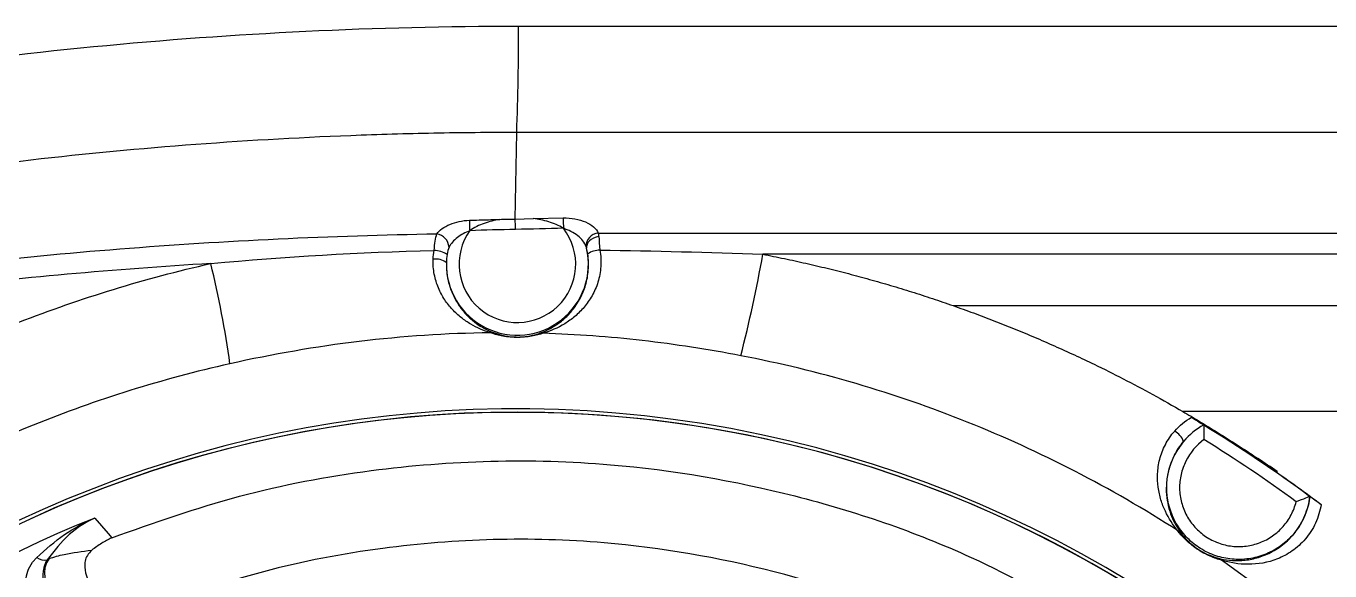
# Model space of a CAD drawing. Extents: x 14.8 to 109.8, y 1.6 to 86.6.
# Drawn here: x 76.355 to 77.893, y 36.255 to 36.898 of the extents above; entities that cross this region are included whole.
import ezdxf

# ---------------------------------------------------------------- set-up
doc = ezdxf.new("R2010")
doc.units = 0
doc.header["$MEASUREMENT"] = 0
doc.layers.add('OBJECT', color=7, linetype='CONTINUOUS')

msp = doc.modelspace()

# ---------------------------------------------------------------- linework, layer by layer
at = {"layer": 'OBJECT'}
for p, q in [((76.9355, 36.8981), (81.3244, 36.8981)), ((76.9317, 36.6704), (76.9335, 36.7725)), ((81.3202, 36.7725), (76.9335, 36.7725)), ((76.9317, 36.6704), (76.9528, 36.6709)), ((77.0297, 36.6536), (81.3182, 36.6536)), ((81.3173, 36.6288), (77.2237, 36.6288)), ((77.4481, 36.5682), (81.3162, 36.5682)), ((81.3132, 36.4432), (77.7192, 36.4432)), ((77.8077, 36.3878), (77.8296, 36.3718)), ((77.869, 36.343), (77.8691, 36.343)), ((76.3796, 36.2681), (76.3821, 36.2698))]:
    msp.add_line(p, q, dxfattribs=at)
at = {"layer": 'OBJECT', "flags": 128}
for points in [[(76.8777, 36.6689), (76.8777, 36.6678), (76.8778, 36.6665), (76.8778, 36.6651), (76.8778, 36.6636), (76.8779, 36.6619), (76.878, 36.6602), (76.878, 36.6584), (76.8781, 36.6566)], [(76.932, 36.6581), (76.932, 36.6599), (76.9319, 36.6617), (76.9319, 36.6634), (76.9319, 36.665), (76.9318, 36.6666), (76.9318, 36.668), (76.9318, 36.6693), (76.9317, 36.6704)], [(76.9528, 36.6709), (76.9532, 36.6709), (76.9883, 36.6716)], [(76.9883, 36.6716), (76.9883, 36.6705), (76.9883, 36.6693), (76.9884, 36.6678), (76.9884, 36.6663), (76.9884, 36.6646), (76.9885, 36.6629), (76.9885, 36.6612), (76.9885, 36.6594)], [(77.0302, 36.6496), (77.0271, 36.6489), (77.0242, 36.6478), (77.0215, 36.6463), (77.0193, 36.6445), (77.0175, 36.6425), (77.0164, 36.6403), (77.0158, 36.6381), (77.0159, 36.6359)], [(77.83, 36.3715), (77.8301, 36.3716), (77.8302, 36.3717), (77.8302, 36.3718), (77.8303, 36.3719), (77.8304, 36.372), (77.8305, 36.3721), (77.8305, 36.3722), (77.8306, 36.3723)], [(76.4359, 36.3175), (76.4515, 36.2993), (76.4559, 36.2942)]]:
    msp.add_lwpolyline(points, dxfattribs=at)
at = {"layer": 'OBJECT'}
for centre, radius, start, end in [((73.84, 36.885), 3.0956, 357.9178, 0.2421), ((76.8362, 36.6356), 0.0176, 5.0857, 79.6974), ((76.9343, 36.6171), 0.0688, 144.8696, 37.9613), ((77.0307, 36.6384), 0.0153, 93.9654, 182.7242), ((76.8346, 36.6005), 0.0328, 59.1421, 87.3969), ((76.9343, 36.6171), 0.0838, 178.7434, 13.0159), ((77.032, 36.6074), 0.0263, 90.7995, 124.073), ((75.3957, 36.3323), 1.2112, 7.938, 13.6399), ((76.8382, 36.6035), 0.0197, 51.1462, 99.5028), ((75.615, 36.9153), 1.6341, 345.6056, 349.901), ((76.9044, 36.5262), 0.0101, 72.7036, 101.5943), ((76.9626, 36.526), 0.00974, 77.8587, 106.2577), ((76.9343, 35.0682), 1.378, 350.03, 254.0355), ((76.9343, 35.0682), 1.3741, 355.2018, 247.118), ((76.9343, 35.0682), 1.374, 283.2857, 247.118), ((77.6954, 36.3973), 0.0269, 23.2955, 58.2671), ((76.9343, 35.0682), 1.5824, 55.5, 56.4999), ((76.9343, 35.0682), 1.3451, 111.7504, 238.6533), ((77.7093, 36.2933), 0.01, 39.4082, 68.2137), ((76.3766, 36.2836), 0.0158, 234.1786, 281.1713), ((76.4066, 36.2523), 0.0302, 144.5035, 234.3417), ((77.7577, 36.261), 0.00966, 44.226, 72.5351)]:
    msp.add_arc(centre, radius, start, end, dxfattribs=at)
for points, knots in [([(73.3257, 35.4386), (73.4457, 35.5557), (73.5709, 35.6655), (73.8307, 35.8719), (73.9652, 35.9685), (74.2433, 36.1491), (74.3868, 36.233), (74.609, 36.3491), (74.6843, 36.3861), (74.8358, 36.4561), (74.9121, 36.4892), (75.1428, 36.5825), (75.2989, 36.637), (75.6157, 36.7309), (75.7763, 36.7702), (76.0207, 36.8177), (76.1027, 36.8317), (76.2679, 36.8557), (76.3512, 36.8658), (76.601, 36.8899), (76.768, 36.8981), (76.9355, 36.8981)], [0, 0, 0, 0, 0.125, 0.125, 0.25, 0.25, 0.375, 0.375, 0.4375, 0.4375, 0.5, 0.5, 0.625, 0.625, 0.75, 0.75, 0.8125, 0.8125, 0.875, 0.875, 1, 1, 1, 1]), ([(76.9335, 36.7725), (76.901, 36.7725), (76.8683, 36.7722), (76.8031, 36.771), (76.7705, 36.77), (76.6728, 36.7662), (76.5428, 36.7586), (76.413, 36.746), (76.2834, 36.7309), (76.2188, 36.7221), (75.8978, 36.6722), (75.6468, 36.6131), (75.1561, 36.4571), (74.9164, 36.3602), (74.4488, 36.1274), (74.2255, 35.9938), (74.0127, 35.8433)], [0, 0, 0, 0, 0.03125, 0.03125, 0.0625, 0.0625, 0.125, 0.1875, 0.1875, 0.25, 0.25, 0.5, 0.5, 0.75, 0.75, 1, 1, 1, 1]), ([(76.8393, 36.6529), (76.8425, 36.6573), (76.8479, 36.6612), (76.858, 36.6655), (76.8618, 36.6666), (76.8695, 36.6683), (76.8735, 36.6688), (76.8777, 36.6689)], [0, 0, 0, 0, 0.5, 0.5, 0.75, 0.75, 1, 1, 1, 1]), ([(76.8777, 36.6689), (76.8853, 36.6692), (76.8928, 36.6694), (76.9004, 36.6696), (76.9041, 36.6697), (76.9077, 36.6698), (76.9114, 36.6699), (76.9114, 36.6699), (76.9114, 36.6699), (76.9114, 36.6699), (76.9119, 36.6699), (76.9125, 36.6699), (76.913, 36.6699), (76.9131, 36.6699), (76.9133, 36.6699), (76.9134, 36.67)], [0, 0, 0, 0, 0.0005776596, 0.0005776596, 0.0005776596, 0.0008563267, 0.0008563267, 0.0008563267, 0.0008563751, 0.0008563751, 0.0008563751, 0.0008973454, 0.0008973454, 0.0008973454, 0.0009082344, 0.0009082344, 0.0009082344, 0.0009082344]), ([(76.9134, 36.67), (76.9072, 36.6689), (76.9011, 36.6674), (76.8892, 36.6631), (76.8834, 36.6604), (76.8781, 36.6566)], [0, 0, 0, 0, 0.5, 0.5, 1, 1, 1, 1]), ([(76.9134, 36.67), (76.9195, 36.6701), (76.9256, 36.6703), (76.9317, 36.6704), (76.9317, 36.6704), (76.9317, 36.6704), (76.9317, 36.6704)], [0.001134595, 0.001134595, 0.001134595, 0.001134595, 0.0016000795, 0.0016000795, 0.0016000795, 0.0016001395, 0.0016001395, 0.0016001395, 0.0016001395]), ([(76.9885, 36.6594), (76.9831, 36.6628), (76.9772, 36.6652), (76.9652, 36.6689), (76.959, 36.6701), (76.9528, 36.6709)], [0, 0, 0, 0, 0.5, 0.5, 1, 1, 1, 1]), ([(76.9883, 36.6716), (76.9931, 36.6718), (76.9977, 36.6714), (77.0067, 36.6697), (77.0109, 36.6685), (77.0221, 36.6636), (77.0275, 36.6589), (77.0297, 36.6536)], [0, 0, 0, 0, 0.25, 0.25, 0.5, 0.5, 1, 1, 1, 1]), ([(74.0127, 35.8433), (74.1186, 35.9092), (74.2267, 35.9711), (74.392, 36.0581), (74.4477, 36.0862), (74.56, 36.1404), (74.6166, 36.1664), (74.9007, 36.2914), (75.1328, 36.3743), (75.6063, 36.5079), (75.8476, 36.5586), (76.155, 36.6027), (76.2167, 36.6106), (76.3408, 36.6243), (76.403, 36.6302), (76.5897, 36.645), (76.7144, 36.6509), (76.8393, 36.6529)], [0, 0, 0, 0, 0.125, 0.125, 0.1875, 0.1875, 0.25, 0.25, 0.5, 0.5, 0.75, 0.75, 0.8125, 0.8125, 0.875, 0.875, 1, 1, 1, 1]), ([(76.8781, 36.6566), (76.8728, 36.6546), (76.8678, 36.6518), (76.8593, 36.6452), (76.8558, 36.6413), (76.8537, 36.6371)], [0, 0, 0, 0, 0.5, 0.5, 1, 1, 1, 1]), ([(77.0155, 36.6376), (77.0138, 36.6425), (77.0102, 36.6469), (77.0006, 36.6544), (76.9948, 36.6573), (76.9885, 36.6594)], [0, 0, 0, 0, 0.5, 0.5, 1, 1, 1, 1]), ([(77.0316, 36.6337), (77.0328, 36.6271), (77.0331, 36.6206), (77.0323, 36.6079), (77.0311, 36.6017), (77.0275, 36.5902), (77.0251, 36.5848), (77.0196, 36.575), (77.0165, 36.5705), (77.0096, 36.5624), (77.0059, 36.5587), (76.9982, 36.5522), (76.9942, 36.5493), (76.9819, 36.5418), (76.9731, 36.5381), (76.9646, 36.5355)], [0, 0, 0, 0, 0.125, 0.125, 0.25, 0.25, 0.375, 0.375, 0.5, 0.5, 0.625, 0.625, 0.75, 0.75, 1, 1, 1, 1]), ([(76.5727, 36.6179), (76.5162, 36.6144), (76.4598, 36.6102), (76.347, 36.6001), (76.2906, 36.5942), (76.1222, 36.5741), (76.0109, 36.5576), (75.6797, 36.4983), (75.4627, 36.4459), (75.0363, 36.3144), (74.8269, 36.2352), (74.5702, 36.1186), (74.5191, 36.0944), (74.4177, 36.0444), (74.3674, 36.0186), (74.218, 35.9388), (74.1201, 35.8824), (74.024, 35.8226)], [0, 0, 0, 0, 0.0625, 0.0625, 0.125, 0.125, 0.25, 0.25, 0.5, 0.5, 0.75, 0.75, 0.8125, 0.8125, 0.875, 0.875, 1, 1, 1, 1]), ([(76.1338, 36.4468), (76.2024, 36.4861), (76.2733, 36.52), (76.4196, 36.5771), (76.495, 36.6003), (76.5727, 36.6179)], [0, 0, 0, 0, 0.5, 0.5, 1, 1, 1, 1]), ([(76.9023, 36.5361), (76.8946, 36.5385), (76.8867, 36.5419), (76.8755, 36.5486), (76.8718, 36.5511), (76.8646, 36.5568), (76.8611, 36.56), (76.8545, 36.5671), (76.8514, 36.5709), (76.8458, 36.5794), (76.8433, 36.5841), (76.8391, 36.5941), (76.8374, 36.5994), (76.8352, 36.6109), (76.8347, 36.6169), (76.835, 36.623)], [0, 0, 0, 0, 0.25, 0.25, 0.375, 0.375, 0.5, 0.5, 0.625, 0.625, 0.75, 0.75, 0.875, 0.875, 1, 1, 1, 1]), ([(76.8506, 36.6189), (76.8504, 36.6129), (76.8509, 36.607), (76.8529, 36.596), (76.8543, 36.5909), (76.858, 36.5813), (76.8602, 36.5769), (76.865, 36.5688), (76.8676, 36.5652), (76.8731, 36.5585), (76.876, 36.5555), (76.882, 36.5501), (76.8851, 36.5477), (76.8945, 36.5414), (76.901, 36.5382), (76.9074, 36.5359)], [0, 0, 0, 0, 0.125, 0.125, 0.25, 0.25, 0.375, 0.375, 0.5, 0.5, 0.625, 0.625, 0.75, 0.75, 1, 1, 1, 1]), ([(76.9599, 36.5354), (76.9669, 36.5378), (76.9742, 36.5413), (76.9845, 36.5484), (76.9879, 36.5511), (76.9945, 36.5573), (76.9976, 36.5607), (77.0035, 36.5684), (77.0062, 36.5726), (77.011, 36.5819), (77.0131, 36.587), (77.0164, 36.598), (77.0175, 36.604), (77.0184, 36.6163), (77.0183, 36.6226), (77.0173, 36.6292)], [0, 0, 0, 0, 0.25, 0.25, 0.375, 0.375, 0.5, 0.5, 0.625, 0.625, 0.75, 0.75, 0.875, 0.875, 1, 1, 1, 1]), ([(77.2237, 36.6288), (77.2322, 36.6271), (77.2492, 36.6238), (77.2744, 36.6182), (77.2996, 36.6123), (77.3247, 36.606), (77.3497, 36.5992), (77.3745, 36.5921), (77.3993, 36.5845), (77.4198, 36.5779), (77.436, 36.5724), (77.444, 36.5696), (77.4481, 36.5682)], [0, 0, 0, 0, 0.111397, 0.222703, 0.333948, 0.44516, 0.556371, 0.66761, 0.778906, 0.89029, 0.945158, 1, 1, 1, 1]), ([(77.4481, 36.5682), (77.4561, 36.5653), (77.4723, 36.5596), (77.4964, 36.5504), (77.5203, 36.5409), (77.5441, 36.531), (77.5678, 36.5207), (77.5913, 36.51), (77.6183, 36.4972), (77.6492, 36.4818), (77.6841, 36.4633), (77.7074, 36.45), (77.7192, 36.4432)], [0, 0, 0, 0, 0.086138, 0.172267, 0.258411, 0.344593, 0.430835, 0.517162, 0.603595, 0.731178, 0.863282, 1, 1, 1, 1]), ([(76.9023, 36.5361), (76.8506, 36.5355), (76.7989, 36.532), (76.6966, 36.5197), (76.6457, 36.5108), (76.5952, 36.4995)], [0, 0, 0, 0, 0.5, 0.5, 1, 1, 1, 1]), ([(76.9646, 36.5355), (76.9608, 36.5343), (76.9564, 36.5331), (76.9485, 36.5316), (76.9456, 36.5312), (76.9394, 36.5307), (76.9361, 36.5306), (76.9263, 36.5307), (76.9203, 36.5315), (76.9102, 36.5336), (76.9061, 36.5348), (76.9023, 36.5361)], [0, 0, 0, 0, 0.25, 0.25, 0.375, 0.375, 0.5, 0.5, 0.75, 0.75, 1, 1, 1, 1]), ([(76.9074, 36.5359), (76.9103, 36.5348), (76.9136, 36.5338), (76.9198, 36.5324), (76.9221, 36.532), (76.9272, 36.5314), (76.93, 36.5312), (76.9359, 36.5311), (76.9389, 36.5312), (76.9443, 36.5317), (76.9467, 36.5321), (76.9533, 36.5333), (76.9568, 36.5343), (76.9599, 36.5354)], [0, 0, 0, 0, 0.25, 0.25, 0.375, 0.375, 0.5, 0.5, 0.625, 0.625, 0.75, 0.75, 1, 1, 1, 1]), ([(77.1978, 36.5091), (77.1592, 36.5165), (77.1205, 36.5225), (77.0428, 36.5314), (77.0038, 36.5343), (76.9646, 36.5355)], [0, 0, 0, 0, 0.5, 0.5, 1, 1, 1, 1]), ([(77.713, 36.3026), (77.6738, 36.3279), (77.633, 36.3515), (77.5502, 36.3942), (77.5079, 36.4135), (77.379, 36.4651), (77.29, 36.4913), (77.1978, 36.5091)], [0, 0, 0, 0, 0.25, 0.25, 0.5, 0.5, 1, 1, 1, 1]), ([(76.5952, 36.4995), (76.5553, 36.4906), (76.516, 36.48), (76.4386, 36.4559), (76.4006, 36.4423), (76.2885, 36.397), (76.2162, 36.3608), (76.1466, 36.3183)], [0, 0, 0, 0, 0.25, 0.25, 0.5, 0.5, 1, 1, 1, 1]), ([(77.7192, 36.4432), (77.7256, 36.4395), (77.7384, 36.4319), (77.7574, 36.4203), (77.7763, 36.4084), (77.7931, 36.3976), (77.8035, 36.3906), (77.8077, 36.3878)], [0, 0, 0, 0, 0.2132756, 0.4266167, 0.640066, 0.8536658, 1, 1, 1, 1]), ([(77.7293, 36.4364), (77.7424, 36.4285), (77.7556, 36.4205), (77.7816, 36.4041), (77.7945, 36.3957), (77.8072, 36.3871)], [0, 0, 0, 0, 0.5, 0.5, 1, 1, 1, 1]), ([(77.7293, 36.4364), (77.7326, 36.4344), (77.7359, 36.4324), (77.7412, 36.4291), (77.7432, 36.4278), (77.7437, 36.4274)], [0, 0, 0, 0, 0.5, 0.5, 1, 1, 1, 1]), ([(77.713, 36.3026), (77.7075, 36.3093), (77.7025, 36.317), (77.6965, 36.3298), (77.6948, 36.3342), (77.6919, 36.3437), (77.6908, 36.3487), (77.6894, 36.359), (77.6891, 36.3643), (77.6896, 36.3754), (77.6904, 36.3811), (77.6934, 36.3925), (77.6956, 36.3984), (77.7014, 36.4097), (77.7051, 36.4151), (77.7095, 36.4201)], [0, 0, 0, 0, 0.25, 0.25, 0.375, 0.375, 0.5, 0.5, 0.625, 0.625, 0.75, 0.75, 0.875, 0.875, 1, 1, 1, 1]), ([(77.7438, 36.4274), (77.7438, 36.427), (77.7438, 36.4246), (77.7438, 36.4181), (77.7439, 36.414), (77.744, 36.41)], [0, 0, 0, 0, 0.5, 0.5, 1, 1, 1, 1]), ([(77.869, 36.343), (77.8682, 36.3364), (77.8666, 36.3299), (77.8621, 36.3177), (77.8591, 36.3118), (77.8518, 36.3008), (77.8475, 36.2959), (77.8379, 36.2869), (77.8326, 36.283), (77.8212, 36.2765), (77.8151, 36.2739), (77.8025, 36.2702), (77.7961, 36.2691), (77.7829, 36.2684), (77.7763, 36.2688), (77.7634, 36.2711), (77.7571, 36.2731), (77.745, 36.2783), (77.7393, 36.2817), (77.7288, 36.2896), (77.724, 36.2941), (77.7156, 36.3042), (77.712, 36.3097), (77.7062, 36.3214), (77.7039, 36.3277), (77.6994, 36.3468), (77.6995, 36.3603), (77.704, 36.3794), (77.7063, 36.3857), (77.7122, 36.3974), (77.7158, 36.4029), (77.7201, 36.4079)], [0, 0, 0, 0, 0.0625, 0.0625, 0.125, 0.125, 0.1875, 0.1875, 0.25, 0.25, 0.3125, 0.3125, 0.375, 0.375, 0.4375, 0.4375, 0.5, 0.5, 0.5625, 0.5625, 0.625, 0.625, 0.6875, 0.6875, 0.75, 0.75, 0.875, 0.875, 0.9375, 0.9375, 1, 1, 1, 1]), ([(77.7201, 36.4079), (77.7158, 36.4028), (77.7123, 36.3975), (77.7066, 36.3866), (77.7044, 36.381), (77.7014, 36.3702), (77.7004, 36.3649), (77.6995, 36.3547), (77.6995, 36.3498), (77.7002, 36.3405), (77.701, 36.336), (77.703, 36.3275), (77.7043, 36.3235), (77.7088, 36.3122), (77.7127, 36.3055), (77.717, 36.2996)], [0, 0, 0, 0, 0.125, 0.125, 0.25, 0.25, 0.375, 0.375, 0.5, 0.5, 0.625, 0.625, 0.75, 0.75, 1, 1, 1, 1]), ([(77.744, 36.41), (77.7349, 36.4034), (77.7276, 36.3946), (77.7202, 36.3797), (77.7183, 36.3743), (77.7158, 36.3635), (77.7152, 36.3579), (77.7154, 36.3467), (77.7162, 36.3412), (77.7191, 36.3304), (77.7211, 36.3251), (77.7264, 36.3154), (77.7297, 36.3108), (77.7372, 36.3025), (77.7414, 36.2989), (77.7507, 36.2926), (77.7557, 36.29), (77.7663, 36.2862), (77.7717, 36.2849), (77.7828, 36.2836), (77.7884, 36.2837), (77.7995, 36.2851), (77.8049, 36.2865), (77.8154, 36.2905), (77.8203, 36.2931), (77.8294, 36.2995), (77.8337, 36.3032), (77.841, 36.3115), (77.8442, 36.3162), (77.8494, 36.3261), (77.8514, 36.3313), (77.8528, 36.3367)], [0, 0, 0, 0, 0.125, 0.125, 0.1875, 0.1875, 0.25, 0.25, 0.3125, 0.3125, 0.375, 0.375, 0.4375, 0.4375, 0.5, 0.5, 0.5625, 0.5625, 0.625, 0.625, 0.6875, 0.6875, 0.75, 0.75, 0.8125, 0.8125, 0.875, 0.875, 0.9375, 0.9375, 1, 1, 1, 1]), ([(76.4559, 36.2942), (76.5057, 36.3118), (76.6054, 36.347), (76.756, 36.3754), (76.9028, 36.3871), (77.0708, 36.3823), (77.2627, 36.3491), (77.4533, 36.2845), (77.564, 36.2231), (77.6105, 36.1973)], [0, 0, 0, 0, 0.132058, 0.264116, 0.382018, 0.499919, 0.683575, 0.867232, 1, 1, 1, 1]), ([(77.8251, 36.3749), (77.8348, 36.3682), (77.8443, 36.3614), (77.8634, 36.3476), (77.8728, 36.3406), (77.8822, 36.3336)], [0, 0, 0, 0, 0.5, 0.5, 1, 1, 1, 1]), ([(77.7606, 36.2702), (77.7691, 36.268), (77.7786, 36.2668), (77.7938, 36.2678), (77.7991, 36.2686), (77.8097, 36.2713), (77.8151, 36.2732), (77.826, 36.2784), (77.8315, 36.2817), (77.842, 36.2899), (77.8471, 36.2949), (77.8538, 36.3036), (77.8559, 36.3067), (77.8598, 36.3133), (77.8616, 36.3168), (77.8661, 36.3276), (77.8681, 36.3351), (77.8691, 36.343)], [0, 0, 0, 0, 0.25, 0.25, 0.375, 0.375, 0.5, 0.5, 0.625, 0.625, 0.75, 0.75, 0.8125, 0.8125, 0.875, 0.875, 1, 1, 1, 1]), ([(77.869, 36.343), (77.8689, 36.343), (77.8668, 36.3421), (77.8607, 36.3397), (77.8567, 36.3381), (77.8528, 36.3367)], [0, 0, 0, 0, 0.5, 0.5, 1, 1, 1, 1]), ([(77.8691, 36.343), (77.8692, 36.343), (77.8708, 36.3419), (77.8758, 36.3383), (77.879, 36.336), (77.8822, 36.3336)], [0, 0, 0, 0, 0.5, 0.5, 1, 1, 1, 1]), ([(77.8822, 36.3336), (77.881, 36.3259), (77.8788, 36.3185), (77.8724, 36.3046), (77.8684, 36.2984), (77.8589, 36.2872), (77.8536, 36.2825), (77.8426, 36.2748), (77.8367, 36.2717), (77.8192, 36.2647), (77.8074, 36.2629), (77.785, 36.2629), (77.7744, 36.2647), (77.7646, 36.2678)], [0, 0, 0, 0, 0.125, 0.125, 0.25, 0.25, 0.375, 0.375, 0.5, 0.5, 0.75, 0.75, 1, 1, 1, 1]), ([(76.3673, 36.2707), (76.378, 36.2803), (76.3988, 36.2992), (76.4233, 36.3121), (76.4357, 36.3175), (76.4359, 36.3175)], [0, 0, 0, 0, 0.507253, 0.994133, 1, 1, 1, 1]), ([(76.4359, 36.3175), (76.4358, 36.3175), (76.425, 36.3125), (76.404, 36.2996), (76.3879, 36.2787), (76.3796, 36.2681)], [0, 0, 0, 0, 0.005665, 0.492091, 1, 1, 1, 1]), ([(76.4559, 36.2942), (76.4558, 36.2942), (76.4518, 36.2922), (76.4437, 36.2879), (76.4362, 36.2824), (76.4323, 36.2795)], [0, 0, 0, 0, 0.013058, 0.485036, 1, 1, 1, 1]), ([(77.5543, 36.1215), (77.5132, 36.1442), (77.4126, 36.1998), (77.2385, 36.2592), (77.0611, 36.29), (76.9058, 36.2944), (76.7711, 36.2835), (76.6339, 36.2575), (76.5437, 36.2259), (76.4986, 36.2101)], [0, 0, 0, 0, 0.1285375, 0.3143104, 0.5000792, 0.6193243, 0.7385697, 0.869284, 1, 1, 1, 1]), ([(77.7646, 36.2678), (77.7606, 36.2688), (77.7563, 36.2703), (77.749, 36.2735), (77.7464, 36.2747), (77.7409, 36.2777), (77.7381, 36.2794), (77.7301, 36.2849), (77.7255, 36.2889), (77.7182, 36.2962), (77.7154, 36.2994), (77.713, 36.3026)], [0, 0, 0, 0, 0.25, 0.25, 0.375, 0.375, 0.5, 0.5, 0.75, 0.75, 1, 1, 1, 1]), ([(77.717, 36.2996), (77.7189, 36.2971), (77.7211, 36.2944), (77.7256, 36.2899), (77.7273, 36.2883), (77.7312, 36.285), (77.7334, 36.2833), (77.7383, 36.2799), (77.7408, 36.2784), (77.7455, 36.2758), (77.7477, 36.2748), (77.7539, 36.2722), (77.7574, 36.2711), (77.7606, 36.2702)], [0, 0, 0, 0, 0.25, 0.25, 0.375, 0.375, 0.5, 0.5, 0.625, 0.625, 0.75, 0.75, 1, 1, 1, 1]), ([(76.3821, 36.2698), (76.3878, 36.2715), (76.4028, 36.276), (76.4211, 36.2782), (76.4323, 36.2795)], [0, 0, 0, 0, 0.384551, 1, 1, 1, 1]), ([(76.4323, 36.2795), (76.4304, 36.2775), (76.4248, 36.2716), (76.4233, 36.2607), (76.4255, 36.2485), (76.4295, 36.2419), (76.4307, 36.24)], [0, 0, 0, 0, 0.188994, 0.560653, 0.871885, 1, 1, 1, 1]), ([(76.3549, 36.2464), (76.3557, 36.2501), (76.3574, 36.258), (76.3626, 36.2657), (76.3664, 36.2698), (76.3673, 36.2707)], [0, 0, 0, 0, 0.399336, 0.853031, 1, 1, 1, 1]), ([(76.3796, 36.2681), (76.3791, 36.2673), (76.3771, 36.2639), (76.3752, 36.258), (76.3746, 36.2514), (76.3746, 36.2482), (76.3746, 36.2471)], [0, 0, 0, 0, 0.127414, 0.5521656, 0.8443886, 1, 1, 1, 1]), ([(78.2563, 35.664), (78.2301, 35.7243), (78.2, 35.7823), (78.132, 35.894), (78.0941, 35.9476), (78.0314, 36.0247), (78.0095, 36.0498), (77.9644, 36.098), (77.9411, 36.1213), (77.8691, 36.1884), (77.8183, 36.2298), (77.7646, 36.2678)], [0, 0, 0, 0, 0.25, 0.25, 0.5, 0.5, 0.625, 0.625, 0.75, 0.75, 1, 1, 1, 1])]:
    msp.add_open_spline(points, degree=3, knots=knots, dxfattribs=at)
for points in [[(76.8361, 36.6333), (76.8367, 36.6412), (76.8377, 36.6483), (76.8393, 36.6529)], [(76.932, 36.6581), (76.914, 36.6577), (76.8961, 36.6572), (76.8781, 36.6566)], [(76.9885, 36.6594), (76.9697, 36.6589), (76.9509, 36.6585), (76.932, 36.6581)], [(77.0297, 36.6536), (77.0299, 36.6524), (77.03, 36.6511), (77.0302, 36.6496)], [(77.0302, 36.6496), (77.0307, 36.6452), (77.0312, 36.6397), (77.0316, 36.6337)], [(76.5727, 36.6179), (76.6603, 36.626), (76.7481, 36.6312), (76.8361, 36.6333)], [(76.835, 36.623), (76.8351, 36.6264), (76.8355, 36.6299), (76.8361, 36.6333)], [(76.8537, 36.6371), (76.8525, 36.6348), (76.8519, 36.6318), (76.8514, 36.6287)], [(77.0159, 36.6359), (77.0158, 36.6365), (77.0156, 36.6371), (77.0155, 36.6376)], [(77.0173, 36.6292), (77.0169, 36.6318), (77.0164, 36.6341), (77.0159, 36.6359)], [(77.0316, 36.6337), (77.0957, 36.6328), (77.1597, 36.6312), (77.2237, 36.6288)], [(76.8514, 36.6287), (76.8509, 36.6254), (76.8506, 36.6222), (76.8506, 36.6189)], [(77.7095, 36.4201), (77.7152, 36.4265), (77.7219, 36.432), (77.7293, 36.4364)], [(77.7438, 36.4274), (77.7348, 36.4223), (77.7267, 36.4158), (77.7201, 36.4079)], [(77.7437, 36.4274), (77.7437, 36.4274), (77.7437, 36.4274), (77.7438, 36.4274)], [(77.7437, 36.4274), (77.7868, 36.4013), (77.8286, 36.3731), (77.869, 36.343)], [(77.8528, 36.3367), (77.8176, 36.3627), (77.7813, 36.3871), (77.744, 36.41)], [(77.8072, 36.3871), (77.8074, 36.3873), (77.8076, 36.3875), (77.8077, 36.3878)], [(77.83, 36.3715), (77.8225, 36.3768), (77.8149, 36.382), (77.8072, 36.3871)], [(77.869, 36.343), (77.869, 36.343), (77.869, 36.343), (77.869, 36.343)]]:
    msp.add_open_spline(points, degree=3, dxfattribs=at)

doc.saveas('drawing.dxf')
